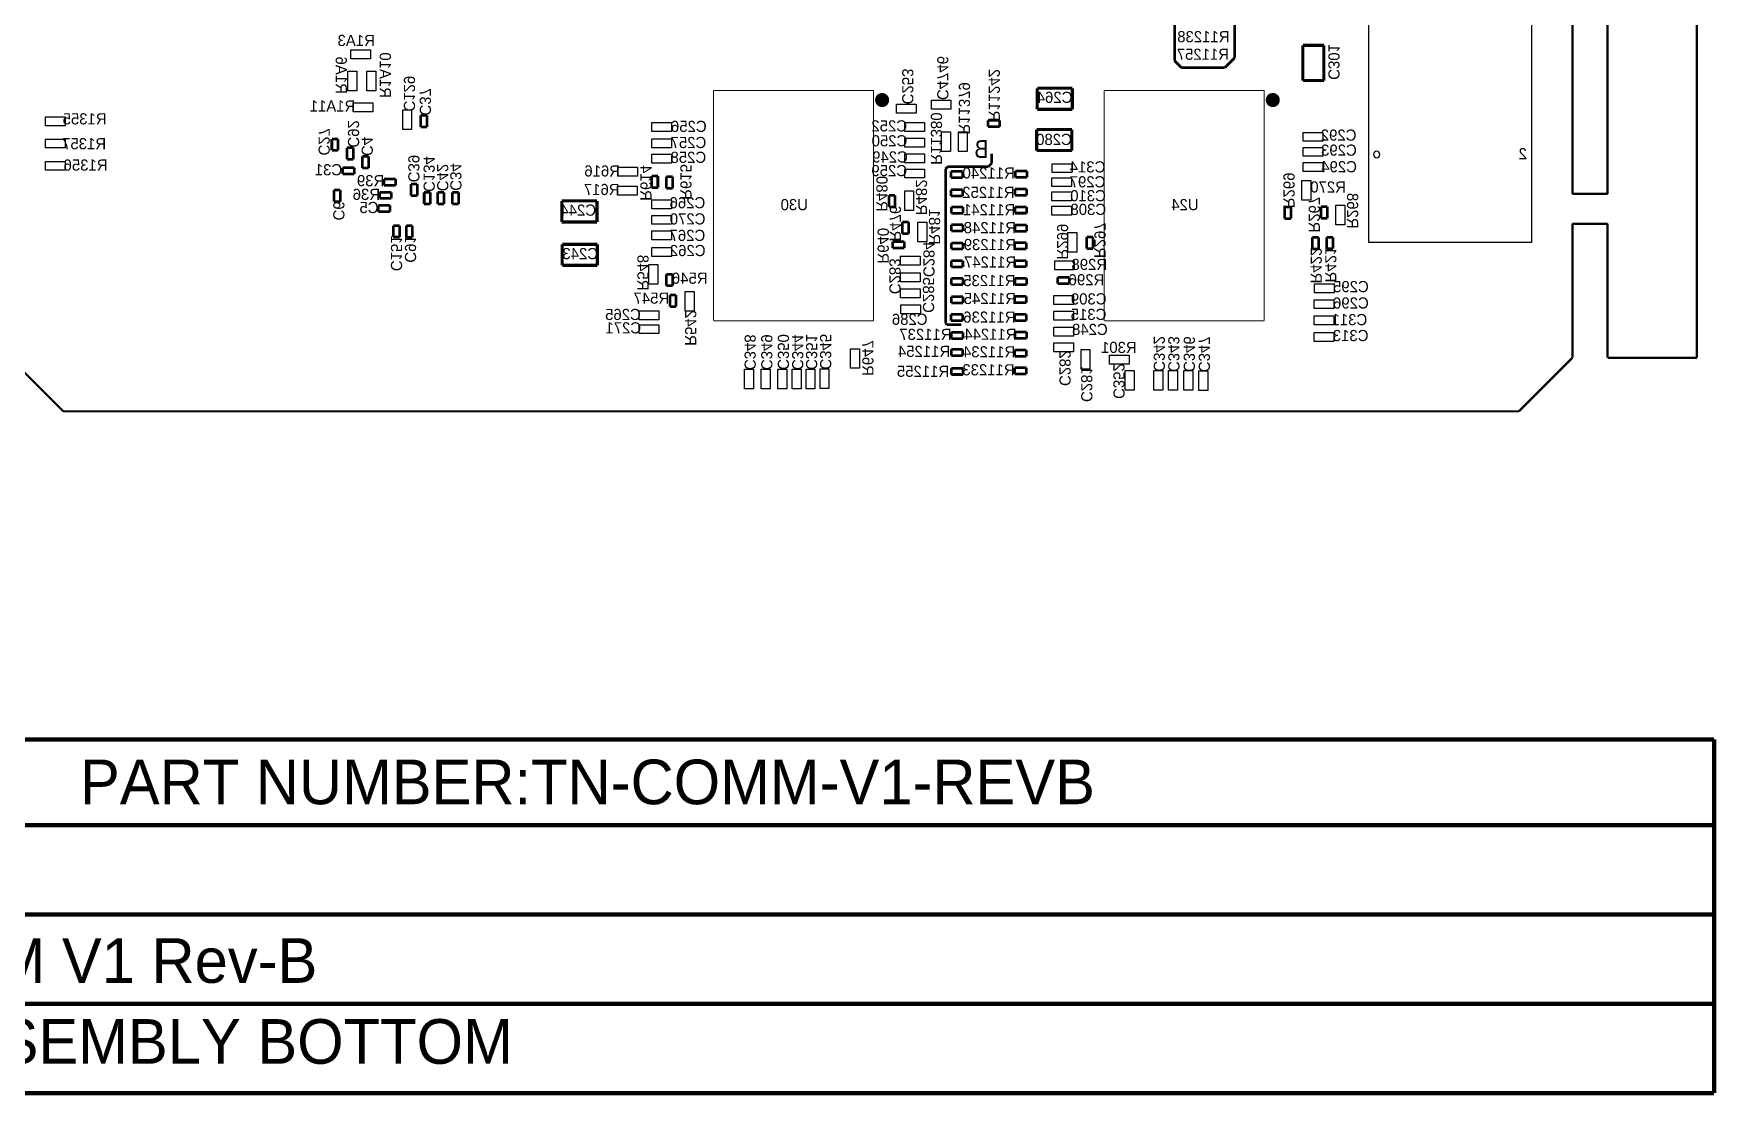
# Model space of a CAD drawing. Extents: x -47 to 97, y -39 to 102.
# Drawn here: x 1.4 to 97.1, y -38.9 to 21.5 of the extents above; entities that cross this region are included whole.
import ezdxf
from ezdxf.enums import TextEntityAlignment as Align

# ---------------------------------------------------------------- set-up
doc = ezdxf.new("R2010")
doc.units = 0
for name, color, linetype in [('BG_OUTLINE', 254, 'CONTINUOUS'), ('DF_FILM_LABEL_OUTLINE', 85, 'CONTINUOUS'), ('PG_ASSEMBLY_BOTTOM', 96, 'CONTINUOUS'), ('RD_ASSEMBLY_BOTTOM', 142, 'CONTINUOUS')]:
    doc.layers.add(name, color=color, linetype=linetype)

msp = doc.modelspace()

# ---------------------------------------------------------------- linework, layer by layer
at = {"layer": 'BG_OUTLINE', "const_width": 0.127}
for points in [[(95.979996, 3.048), (95.979996, 98.552)], [(88.9, 12.3698), (88.9, 36.7792)], [(90.899996, 12.3698), (90.899996, 36.7792)], [(88.9, 12.3698), (90.899996, 12.3698)], [(88.9, 10.668), (90.899996, 10.668)], [(88.9, 3.048), (88.9, 10.668)], [(90.899996, 3.048), (90.899996, 10.668)], [(3.048, 0), (0, 3.048)], [(88.9, 3.048), (85.852, 0)], [(90.899996, 3.048), (95.979996, 3.048)], [(3.048, 0), (85.852, 0)]]:
    msp.add_lwpolyline(points, dxfattribs=at)
at = {"layer": 'BG_OUTLINE'}
msp.add_lwpolyline([(3.048, -0.000406), (85.851187, -0.000406)], dxfattribs=at)
at = {"layer": 'DF_FILM_LABEL_OUTLINE', "const_width": 0.254}
for points in [[(-46.674227, -18.670727), (96.962773, -18.670727)], [(96.962773, -18.661583), (96.962773, -38.787527)], [(-46.674227, -23.547527), (96.950073, -23.547527)], [(-46.674227, -28.627527), (96.924673, -28.627527)], [(-46.674227, -33.707527), (96.962773, -33.707527)], [(96.962773, -33.707527), (96.962773, -33.669427)], [(96.962773, -38.787527), (-46.674227, -38.787527)]]:
    msp.add_lwpolyline(points, dxfattribs=at)
at = {"layer": 'PG_ASSEMBLY_BOTTOM'}
msp.add_lwpolyline([(77.312571, 42.629684), (86.58258, 42.629684), (86.58258, 9.609684), (77.312571, 9.609684)], close=True, dxfattribs=at)
for points, const_width in [([(66.26667, 28.87919), (66.26667, 19.944486)], 0.1524), ([(69.687846, 20.114158), (69.687846, 28.87919)], 0.1524), ([(69.122341, 19.548653), (69.687846, 20.114158)], 0.1524), ([(73.565918, 18.818911), (73.565918, 20.820507)], 0.180289), ([(73.565918, 20.820507), (74.764621, 20.820507)], 0.180289), ([(74.764621, 20.820507), (74.764621, 18.818911)], 0.180289), ([(66.26667, 19.944486), (66.662503, 19.548653)], 0.1524), ([(66.662503, 19.548653), (69.122341, 19.548653)], 0.1524), ([(40.043887, 5.152492), (40.043887, 18.252491)], 0.050013), ([(40.043887, 18.252491), (49.143895, 18.252491)], 0.050013), ([(49.143895, 18.252491), (49.143895, 5.152492)], 0.050013), ([(58.454341, 18.381421), (60.455937, 18.381421)], 0.180289), ([(58.454341, 17.182617), (58.454341, 18.381421)], 0.180289), ([(60.455937, 18.381421), (60.455937, 17.182617)], 0.180289), ([(62.269091, 5.152492), (62.269091, 18.252491)], 0.050013), ([(62.269091, 18.252491), (71.369098, 18.252491)], 0.050013), ([(71.369098, 18.252491), (71.369098, 5.152492)], 0.050013), ([(74.764621, 18.818911), (73.565918, 18.818911)], 0.180289), ([(60.455937, 17.182617), (58.454341, 17.182617)], 0.180289), ([(23.375823, 16.171266), (23.375823, 16.831666)], 0.1524), ([(23.375823, 16.831666), (23.731423, 16.831666)], 0.1524), ([(23.731423, 16.831666), (23.731423, 16.171266)], 0.1524), ([(55.653026, 16.202457), (55.653026, 16.558057)], 0.1524), ([(55.653026, 16.558057), (56.313426, 16.558057)], 0.1524), ([(56.313426, 16.202457), (55.653026, 16.202457)], 0.1524), ([(56.313426, 16.558057), (56.313426, 16.202457)], 0.1524), ([(18.326811, 14.841017), (18.326811, 15.501417)], 0.1524), ([(18.326811, 15.501417), (18.682411, 15.501417)], 0.1524), ([(18.682411, 15.501417), (18.682411, 14.841017)], 0.1524), ([(23.731423, 16.171266), (23.375823, 16.171266)], 0.1524), ([(58.424928, 16.033521), (60.426625, 16.033521)], 0.180289), ([(58.424928, 14.834718), (58.424928, 16.033521)], 0.180289), ([(60.426625, 16.033521), (60.426625, 14.834718)], 0.180289), ([(18.682411, 14.841017), (18.326811, 14.841017)], 0.1524), ([(19.194678, 14.332102), (19.194678, 14.992502)], 0.1524), ([(19.194678, 14.992502), (19.550278, 14.992502)], 0.1524), ([(19.550278, 14.332102), (19.194678, 14.332102)], 0.1524), ([(19.550278, 14.992502), (19.550278, 14.332102)], 0.1524), ([(20.062241, 13.846962), (20.062241, 14.507362)], 0.1524), ([(20.062241, 14.507362), (20.417841, 14.507362)], 0.1524), ([(20.417841, 14.507362), (20.417841, 13.846962)], 0.1524), ([(55.864354, 14.111935), (55.864354, 14.654682)], 0.1524), ([(60.426625, 14.834718), (58.424928, 14.834718)], 0.180289), ([(18.950229, 13.499389), (18.950229, 13.854989)], 0.1524), ([(18.950229, 13.854989), (19.610629, 13.854989)], 0.1524), ([(19.610629, 13.499389), (18.950229, 13.499389)], 0.1524), ([(19.610629, 13.854989), (19.610629, 13.499389)], 0.1524), ([(20.417841, 13.846962), (20.062241, 13.846962)], 0.1524), ([(36.516869, 12.73109), (36.516869, 13.39149)], 0.1524), ([(36.516869, 13.39149), (36.872469, 13.39149)], 0.1524), ([(36.872469, 13.39149), (36.872469, 12.73109)], 0.1524), ([(37.352427, 12.687808), (37.352427, 13.348208)], 0.1524), ([(37.352427, 13.348208), (37.708027, 13.348208)], 0.1524), ([(37.708027, 13.348208), (37.708027, 12.687808)], 0.1524), ([(53.239314, 13.787628), (53.366619, 13.914933)], 0.1524), ([(53.239314, 5.015484), (53.239314, 13.787628)], 0.1524), ([(53.366619, 13.914933), (55.667351, 13.914933)], 0.1524), ([(53.554376, 13.649249), (54.214776, 13.649249)], 0.1524), ([(53.554376, 13.293649), (53.554376, 13.649249)], 0.1524), ([(54.214776, 13.649249), (54.214776, 13.293649)], 0.1524), ([(55.667351, 13.914933), (55.864354, 14.111935)], 0.1524), ([(57.204559, 13.313969), (57.204559, 13.669569)], 0.1524), ([(57.204559, 13.669569), (57.864959, 13.669569)], 0.1524), ([(57.864959, 13.669569), (57.864959, 13.313969)], 0.1524), ([(18.453303, 11.933428), (18.453303, 12.593828)], 0.1524), ([(18.453303, 12.593828), (18.808903, 12.593828)], 0.1524), ([(18.808903, 12.593828), (18.808903, 11.933428)], 0.1524), ([(21.044713, 12.46439), (21.705113, 12.46439)], 0.1524), ([(21.044713, 12.10879), (21.044713, 12.46439)], 0.1524), ([(21.288959, 13.217144), (21.949359, 13.217144)], 0.1524), ([(21.288959, 12.861544), (21.288959, 13.217144)], 0.1524), ([(21.949359, 12.861544), (21.288959, 12.861544)], 0.1524), ([(21.705113, 12.46439), (21.705113, 12.10879)], 0.1524), ([(21.949359, 13.217144), (21.949359, 12.861544)], 0.1524), ([(22.826167, 12.278258), (22.826167, 12.938658)], 0.1524), ([(22.826167, 12.938658), (23.181767, 12.938658)], 0.1524), ([(23.181767, 12.938658), (23.181767, 12.278258)], 0.1524), ([(23.578922, 11.795557), (23.578922, 12.455957)], 0.1524), ([(23.578922, 12.455957), (23.934522, 12.455957)], 0.1524), ([(23.934522, 12.455957), (23.934522, 11.795557)], 0.1524), ([(24.354739, 11.789766), (24.354739, 12.450166)], 0.1524), ([(24.354739, 12.450166), (24.710339, 12.450166)], 0.1524), ([(24.710339, 12.450166), (24.710339, 11.789766)], 0.1524), ([(25.187961, 11.789766), (25.187961, 12.450166)], 0.1524), ([(25.187961, 12.450166), (25.543561, 12.450166)], 0.1524), ([(25.543561, 12.450166), (25.543561, 11.789766)], 0.1524), ([(36.872469, 12.73109), (36.516869, 12.73109)], 0.1524), ([(37.708027, 12.687808), (37.352427, 12.687808)], 0.1524), ([(53.550515, 12.613437), (54.210915, 12.613437)], 0.1524), ([(53.550515, 12.257837), (53.550515, 12.613437)], 0.1524), ([(54.214776, 13.293649), (53.554376, 13.293649)], 0.1524), ([(54.210915, 12.613437), (54.210915, 12.257837)], 0.1524), ([(57.194602, 12.291568), (57.194602, 12.647168)], 0.1524), ([(57.194602, 12.647168), (57.855002, 12.647168)], 0.1524), ([(57.864959, 13.313969), (57.204559, 13.313969)], 0.1524), ([(57.855002, 12.647168), (57.855002, 12.291568)], 0.1524), ([(18.808903, 11.933428), (18.453303, 11.933428)], 0.1524), ([(20.967192, 11.361826), (20.967192, 11.717426)], 0.1524), ([(20.967192, 11.717426), (21.627592, 11.717426)], 0.1524), ([(21.705113, 12.10879), (21.044713, 12.10879)], 0.1524), ([(21.627592, 11.717426), (21.627592, 11.361826)], 0.1524), ([(23.181767, 12.278258), (22.826167, 12.278258)], 0.1524), ([(23.934522, 11.795557), (23.578922, 11.795557)], 0.1524), ([(24.710339, 11.789766), (24.354739, 11.789766)], 0.1524), ([(25.543561, 11.789766), (25.187961, 11.789766)], 0.1524), ([(31.406897, 11.970791), (33.408493, 11.970791)], 0.180289), ([(31.406897, 10.771988), (31.406897, 11.970791)], 0.180289), ([(33.408493, 11.970791), (33.408493, 10.771988)], 0.180289), ([(50.017096, 11.632895), (50.017096, 12.293295)], 0.1524), ([(50.017096, 12.293295), (50.372696, 12.293295)], 0.1524), ([(50.372696, 11.632895), (50.017096, 11.632895)], 0.1524), ([(50.372696, 12.293295), (50.372696, 11.632895)], 0.1524), ([(54.210915, 12.257837), (53.550515, 12.257837)], 0.1524), ([(53.565958, 11.619078), (54.226358, 11.619078)], 0.1524), ([(53.565958, 11.263478), (53.565958, 11.619078)], 0.1524), ([(54.226358, 11.619078), (54.226358, 11.263478)], 0.1524), ([(57.855002, 12.291568), (57.194602, 12.291568)], 0.1524), ([(57.197955, 11.273638), (57.197955, 11.629238)], 0.1524), ([(57.197955, 11.629238), (57.858355, 11.629238)], 0.1524), ([(57.858355, 11.629238), (57.858355, 11.273638)], 0.1524), ([(72.535593, 10.958779), (72.535593, 11.619179)], 0.1524), ([(72.535593, 11.619179), (72.891193, 11.619179)], 0.1524), ([(72.891193, 11.619179), (72.891193, 10.958779)], 0.1524), ([(74.603991, 10.982808), (74.603991, 11.643208)], 0.1524), ([(74.603991, 11.643208), (74.959591, 11.643208)], 0.1524), ([(74.959591, 11.643208), (74.959591, 10.982808)], 0.1524), ([(21.627592, 11.361826), (20.967192, 11.361826)], 0.1524), ([(21.826423, 9.910775), (21.826423, 10.571175)], 0.1524), ([(21.826423, 10.571175), (22.182023, 10.571175)], 0.1524), ([(22.182023, 10.571175), (22.182023, 9.910775)], 0.1524), ([(22.556114, 9.904984), (22.556114, 10.565384)], 0.1524), ([(22.556114, 10.565384), (22.911714, 10.565384)], 0.1524), ([(22.911714, 10.565384), (22.911714, 9.904984)], 0.1524), ([(33.408493, 10.771988), (31.406897, 10.771988)], 0.180289), ([(50.786894, 10.11428), (50.786894, 10.77468)], 0.1524), ([(50.786894, 10.77468), (51.142494, 10.77468)], 0.1524), ([(51.142494, 10.77468), (51.142494, 10.11428)], 0.1524), ([(54.226358, 11.263478), (53.565958, 11.263478)], 0.1524), ([(53.567889, 10.619232), (54.228289, 10.619232)], 0.1524), ([(53.567889, 10.263632), (53.567889, 10.619232)], 0.1524), ([(54.228289, 10.619232), (54.228289, 10.263632)], 0.1524), ([(57.187897, 10.246665), (57.187897, 10.602265)], 0.1524), ([(57.187897, 10.602265), (57.848297, 10.602265)], 0.1524), ([(57.858355, 11.273638), (57.197955, 11.273638)], 0.1524), ([(57.848297, 10.602265), (57.848297, 10.246665)], 0.1524), ([(72.891193, 10.958779), (72.535593, 10.958779)], 0.1524), ([(74.959591, 10.982808), (74.603991, 10.982808)], 0.1524), ([(22.182023, 9.910775), (21.826423, 9.910775)], 0.1524), ([(22.911714, 9.904984), (22.556114, 9.904984)], 0.1524), ([(31.433211, 9.501099), (33.434807, 9.501099)], 0.180289), ([(31.433211, 8.302396), (31.433211, 9.501099)], 0.180289), ([(33.434807, 9.501099), (33.434807, 8.302396)], 0.180289), ([(50.228297, 9.292107), (50.228297, 9.647707)], 0.1524), ([(50.228297, 9.647707), (50.888697, 9.647707)], 0.1524), ([(51.142494, 10.11428), (50.786894, 10.11428)], 0.1524), ([(50.888697, 9.647707), (50.888697, 9.292107)], 0.1524), ([(54.228289, 10.263632), (53.567889, 10.263632)], 0.1524), ([(53.571851, 9.58535), (54.232251, 9.58535)], 0.1524), ([(53.571851, 9.22975), (53.571851, 9.58535)], 0.1524), ([(54.232251, 9.58535), (54.232251, 9.22975)], 0.1524), ([(57.17093, 9.232189), (57.17093, 9.587789)], 0.1524), ([(57.17093, 9.587789), (57.83133, 9.587789)], 0.1524), ([(57.848297, 10.246665), (57.187897, 10.246665)], 0.1524), ([(57.83133, 9.587789), (57.83133, 9.232189)], 0.1524), ([(61.265308, 9.260738), (61.265308, 9.921138)], 0.1524), ([(61.265308, 9.921138), (61.620908, 9.921138)], 0.1524), ([(61.620908, 9.921138), (61.620908, 9.260738)], 0.1524), ([(74.108107, 9.23831), (74.108107, 9.89871)], 0.1524), ([(74.108107, 9.89871), (74.463707, 9.89871)], 0.1524), ([(74.463707, 9.89871), (74.463707, 9.23831)], 0.1524), ([(74.929111, 9.244813), (74.929111, 9.905213)], 0.1524), ([(74.929111, 9.905213), (75.284711, 9.905213)], 0.1524), ([(75.284711, 9.905213), (75.284711, 9.244813)], 0.1524), ([(50.888697, 9.292107), (50.228297, 9.292107)], 0.1524), ([(53.562707, 8.571586), (54.223107, 8.571586)], 0.1524), ([(53.562707, 8.215986), (53.562707, 8.571586)], 0.1524), ([(54.232251, 9.22975), (53.571851, 9.22975)], 0.1524), ([(54.223107, 8.571586), (54.223107, 8.215986)], 0.1524), ([(57.83133, 9.232189), (57.17093, 9.232189)], 0.1524), ([(57.177635, 8.224418), (57.177635, 8.580018)], 0.1524), ([(57.177635, 8.580018), (57.838035, 8.580018)], 0.1524), ([(57.838035, 8.580018), (57.838035, 8.224418)], 0.1524), ([(61.620908, 9.260738), (61.265308, 9.260738)], 0.1524), ([(74.463707, 9.23831), (74.108107, 9.23831)], 0.1524), ([(75.284711, 9.244813), (74.929111, 9.244813)], 0.1524), ([(33.434807, 8.302396), (31.433211, 8.302396)], 0.180289), ([(37.358523, 7.140346), (37.358523, 7.800746)], 0.1524), ([(37.358523, 7.800746), (37.714123, 7.800746)], 0.1524), ([(37.714123, 7.800746), (37.714123, 7.140346)], 0.1524), ([(54.223107, 8.215986), (53.562707, 8.215986)], 0.1524), ([(57.838035, 8.224418), (57.177635, 8.224418)], 0.1524), ([(59.62142, 7.62447), (60.28182, 7.62447)], 0.1524), ([(59.62142, 7.26887), (59.62142, 7.62447)], 0.1524), ([(60.28182, 7.62447), (60.28182, 7.26887)], 0.1524), ([(37.714123, 7.140346), (37.358523, 7.140346)], 0.1524), ([(53.572867, 7.558735), (54.233267, 7.558735)], 0.1524), ([(53.572867, 7.203135), (53.572867, 7.558735)], 0.1524), ([(54.233267, 7.203135), (53.572867, 7.203135)], 0.1524), ([(54.233267, 7.558735), (54.233267, 7.203135)], 0.1524), ([(57.197854, 7.213194), (57.197854, 7.568794)], 0.1524), ([(57.197854, 7.568794), (57.858254, 7.568794)], 0.1524), ([(57.858254, 7.213194), (57.197854, 7.213194)], 0.1524), ([(57.858254, 7.568794), (57.858254, 7.213194)], 0.1524), ([(60.28182, 7.26887), (59.62142, 7.26887)], 0.1524), ([(37.556338, 5.960466), (37.556338, 6.620866)], 0.1524), ([(37.556338, 6.620866), (37.911938, 6.620866)], 0.1524), ([(37.911938, 5.960466), (37.556338, 5.960466)], 0.1524), ([(37.911938, 6.620866), (37.911938, 5.960466)], 0.1524), ([(53.573477, 6.523939), (54.233877, 6.523939)], 0.1524), ([(53.573477, 6.168339), (53.573477, 6.523939)], 0.1524), ([(54.233877, 6.168339), (53.573477, 6.168339)], 0.1524), ([(54.233877, 6.523939), (54.233877, 6.168339)], 0.1524), ([(57.180988, 6.187542), (57.180988, 6.543142)], 0.1524), ([(57.180988, 6.543142), (57.841388, 6.543142)], 0.1524), ([(57.841388, 6.187542), (57.180988, 6.187542)], 0.1524), ([(57.841388, 6.543142), (57.841388, 6.187542)], 0.1524), ([(49.143895, 5.152492), (40.043887, 5.152492)], 0.050013), ([(53.32415, 4.930648), (53.239314, 5.015484)], 0.1524), ([(54.144062, 4.930648), (53.32415, 4.930648)], 0.1524), ([(53.546451, 5.521858), (54.206851, 5.521858)], 0.1524), ([(53.546451, 5.166258), (53.546451, 5.521858)], 0.1524), ([(54.206851, 5.166258), (53.546451, 5.166258)], 0.1524), ([(54.206851, 5.521858), (54.206851, 5.166258)], 0.1524), ([(57.174282, 5.157216), (57.174282, 5.512816)], 0.1524), ([(57.174282, 5.512816), (57.834682, 5.512816)], 0.1524), ([(57.834682, 5.157216), (57.174282, 5.157216)], 0.1524), ([(57.834682, 5.512816), (57.834682, 5.157216)], 0.1524), ([(71.369098, 5.152492), (62.269091, 5.152492)], 0.050013), ([(53.564231, 4.494886), (54.224631, 4.494886)], 0.1524), ([(53.564231, 4.139286), (53.564231, 4.494886)], 0.1524), ([(54.224631, 4.139286), (53.564231, 4.139286)], 0.1524), ([(54.224631, 4.494886), (54.224631, 4.139286)], 0.1524), ([(57.194501, 4.159504), (57.194501, 4.515104)], 0.1524), ([(57.194501, 4.515104), (57.854901, 4.515104)], 0.1524), ([(57.854901, 4.159504), (57.194501, 4.159504)], 0.1524), ([(57.854901, 4.515104), (57.854901, 4.159504)], 0.1524), ([(53.56098, 3.522574), (54.22138, 3.522574)], 0.1524), ([(53.56098, 3.166974), (53.56098, 3.522574)], 0.1524), ([(54.22138, 3.166974), (53.56098, 3.166974)], 0.1524), ([(54.22138, 3.522574), (54.22138, 3.166974)], 0.1524), ([(57.174282, 3.134868), (57.174282, 3.490468)], 0.1524), ([(57.174282, 3.490468), (57.834682, 3.490468)], 0.1524), ([(57.834682, 3.134868), (57.174282, 3.134868)], 0.1524), ([(57.834682, 3.490468), (57.834682, 3.134868)], 0.1524), ([(53.567686, 2.450795), (54.228086, 2.450795)], 0.1524), ([(53.567686, 2.095195), (53.567686, 2.450795)], 0.1524), ([(54.228086, 2.095195), (53.567686, 2.095195)], 0.1524), ([(54.228086, 2.450795), (54.228086, 2.095195)], 0.1524), ([(57.180988, 2.13045), (57.180988, 2.48605)], 0.1524), ([(57.180988, 2.48605), (57.841388, 2.48605)], 0.1524), ([(57.841388, 2.13045), (57.180988, 2.13045)], 0.1524), ([(57.841388, 2.48605), (57.841388, 2.13045)], 0.1524)]:
    msp.add_lwpolyline(points, dxfattribs=dict(at, const_width=const_width))
for points in [[(19.400317, 20.062546), (19.400317, 20.570546)], [(19.400317, 20.570546), (20.517917, 20.570546)], [(20.517917, 20.570546), (20.517917, 20.062546)], [(19.239789, 19.34403), (19.747789, 19.34403)], [(19.239789, 18.22643), (19.239789, 19.34403)], [(20.517917, 20.062546), (19.400317, 20.062546)], [(19.747789, 19.34403), (19.747789, 18.22643)], [(20.322134, 19.352666), (20.830134, 19.352666)], [(20.322134, 18.235066), (20.322134, 19.352666)], [(20.830134, 19.352666), (20.830134, 18.235066)], [(19.747789, 18.22643), (19.239789, 18.22643)], [(20.830134, 18.235066), (20.322134, 18.235066)], [(19.548043, 17.04025), (19.548043, 17.54825)], [(19.548043, 17.54825), (20.665643, 17.54825)], [(20.665643, 17.54825), (20.665643, 17.04025)], [(50.449302, 16.963593), (50.449302, 17.471593)], [(50.449302, 17.471593), (51.566902, 17.471593)], [(51.566902, 17.471593), (51.566902, 16.963593)], [(52.431899, 17.192955), (52.431899, 17.700955)], [(52.431899, 17.700955), (53.549499, 17.700955)], [(53.549499, 17.700955), (53.549499, 17.192955)], [(2.030679, 16.245637), (2.030679, 16.753637)], [(2.030679, 16.753637), (3.148279, 16.753637)], [(3.148279, 16.753637), (3.148279, 16.245637)], [(20.665643, 17.04025), (19.548043, 17.04025)], [(22.356572, 16.039592), (22.356572, 17.157192)], [(22.356572, 17.157192), (22.864572, 17.157192)], [(22.864572, 17.157192), (22.864572, 16.039592)], [(36.528908, 15.915208), (36.528908, 16.423208)], [(36.528908, 16.423208), (37.646508, 16.423208)], [(37.646508, 16.423208), (37.646508, 15.915208)], [(51.566902, 16.963593), (50.449302, 16.963593)], [(50.927991, 15.927603), (50.927991, 16.435603)], [(50.927991, 16.435603), (52.045591, 16.435603)], [(52.045591, 16.435603), (52.045591, 15.927603)], [(53.549499, 17.192955), (52.431899, 17.192955)], [(3.148279, 16.245637), (2.030679, 16.245637)], [(2.03454, 14.983257), (2.03454, 15.491257)], [(2.03454, 15.491257), (3.15214, 15.491257)], [(3.15214, 15.491257), (3.15214, 14.983257)], [(22.864572, 16.039592), (22.356572, 16.039592)], [(37.646508, 15.915208), (36.528908, 15.915208)], [(36.528908, 14.995703), (36.528908, 15.503703)], [(36.528908, 15.503703), (37.646508, 15.503703)], [(37.646508, 15.503703), (37.646508, 14.995703)], [(52.045591, 15.927603), (50.927991, 15.927603)], [(50.927991, 15.037689), (50.927991, 15.545689)], [(50.927991, 15.545689), (52.045591, 15.545689)], [(52.045591, 15.545689), (52.045591, 15.037689)], [(53.018334, 14.779854), (53.018334, 15.897454)], [(53.018334, 15.897454), (53.526334, 15.897454)], [(53.526334, 15.897454), (53.526334, 14.779854)], [(53.968294, 14.779854), (53.968294, 15.897454)], [(53.968294, 15.897454), (54.476294, 15.897454)], [(54.476294, 15.897454), (54.476294, 14.779854)], [(73.589744, 15.360777), (73.589744, 15.868777)], [(73.589744, 15.868777), (74.707344, 15.868777)], [(74.707344, 15.360777), (73.589744, 15.360777)], [(74.707344, 15.868777), (74.707344, 15.360777)], [(3.15214, 14.983257), (2.03454, 14.983257)], [(37.646508, 14.995703), (36.528908, 14.995703)], [(36.528908, 14.115593), (36.528908, 14.623593)], [(36.528908, 14.623593), (37.646508, 14.623593)], [(37.646508, 14.623593), (37.646508, 14.115593)], [(52.045591, 15.037689), (50.927991, 15.037689)], [(50.927991, 14.137894), (50.927991, 14.645894)], [(50.927991, 14.645894), (52.045591, 14.645894)], [(52.045591, 14.645894), (52.045591, 14.137894)], [(53.526334, 14.779854), (53.018334, 14.779854)], [(54.476294, 14.779854), (53.968294, 14.779854)], [(73.589744, 14.510385), (73.589744, 15.018385)], [(73.589744, 15.018385), (74.707344, 15.018385)], [(74.707344, 14.510385), (73.589744, 14.510385)], [(74.707344, 15.018385), (74.707344, 14.510385)], [(2.045919, 13.711225), (2.045919, 14.219225)], [(2.045919, 14.219225), (3.163519, 14.219225)], [(3.163519, 13.711225), (2.045919, 13.711225)], [(3.163519, 14.219225), (3.163519, 13.711225)], [(34.601607, 13.379806), (34.601607, 13.887806)], [(34.601607, 13.887806), (35.719207, 13.887806)], [(35.719207, 13.887806), (35.719207, 13.379806)], [(37.646508, 14.115593), (36.528908, 14.115593)], [(52.045591, 14.137894), (50.927991, 14.137894)], [(50.927991, 13.277698), (50.927991, 13.785698)], [(50.927991, 13.785698), (52.045591, 13.785698)], [(52.045591, 13.785698), (52.045591, 13.277698)], [(59.304428, 13.579958), (59.304428, 14.087958)], [(59.304428, 14.087958), (60.422028, 14.087958)], [(60.422028, 13.579958), (59.304428, 13.579958)], [(60.422028, 14.087958), (60.422028, 13.579958)], [(73.589744, 13.640283), (73.589744, 14.148283)], [(73.589744, 14.148283), (74.707344, 14.148283)], [(74.707344, 13.640283), (73.589744, 13.640283)], [(74.707344, 14.148283), (74.707344, 13.640283)], [(34.57895, 12.297461), (34.57895, 12.805461)], [(34.57895, 12.805461), (35.69655, 12.805461)], [(35.719207, 13.379806), (34.601607, 13.379806)], [(35.69655, 12.805461), (35.69655, 12.297461)], [(50.914605, 11.428171), (50.914605, 12.545771)], [(50.914605, 12.545771), (51.422605, 12.545771)], [(52.045591, 13.277698), (50.927991, 13.277698)], [(51.422605, 12.545771), (51.422605, 11.428171)], [(59.291322, 12.783617), (59.291322, 13.291617)], [(59.291322, 13.291617), (60.408922, 13.291617)], [(60.408922, 12.783617), (59.291322, 12.783617)], [(59.291322, 11.97417), (59.291322, 12.48217)], [(59.291322, 12.48217), (60.408922, 12.48217)], [(60.408922, 13.291617), (60.408922, 12.783617)], [(60.408922, 12.48217), (60.408922, 11.97417)], [(73.515931, 12.009628), (73.515931, 13.127228)], [(73.515931, 13.127228), (74.023931, 13.127228)], [(74.023931, 13.127228), (74.023931, 12.009628)], [(35.69655, 12.297461), (34.57895, 12.297461)], [(36.528908, 11.528704), (36.528908, 12.036704)], [(36.528908, 12.036704), (37.646508, 12.036704)], [(37.646508, 11.528704), (36.528908, 11.528704)], [(37.646508, 12.036704), (37.646508, 11.528704)], [(60.408922, 11.97417), (59.291322, 11.97417)], [(59.291322, 11.164722), (59.291322, 11.672722)], [(59.291322, 11.672722), (60.408922, 11.672722)], [(60.408922, 11.672722), (60.408922, 11.164722)], [(74.023931, 12.009628), (73.515931, 12.009628)], [(75.443791, 10.606735), (75.443791, 11.724335)], [(75.443791, 11.724335), (75.951791, 11.724335)], [(75.951791, 11.724335), (75.951791, 10.606735)], [(36.528908, 10.642092), (36.528908, 11.150092)], [(36.528908, 11.150092), (37.646508, 11.150092)], [(37.646508, 10.642092), (36.528908, 10.642092)], [(37.646508, 11.150092), (37.646508, 10.642092)], [(51.422605, 11.428171), (50.914605, 11.428171)], [(51.658825, 9.644786), (51.658825, 10.762386)], [(51.658825, 10.762386), (52.166825, 10.762386)], [(52.166825, 10.762386), (52.166825, 9.644786)], [(60.408922, 11.164722), (59.291322, 11.164722)], [(75.951791, 10.606735), (75.443791, 10.606735)], [(36.528908, 9.755607), (36.528908, 10.263607)], [(36.528908, 10.263607), (37.646508, 10.263607)], [(37.646508, 9.755607), (36.528908, 9.755607)], [(37.646508, 10.263607), (37.646508, 9.755607)], [(52.166825, 9.644786), (51.658825, 9.644786)], [(60.196984, 9.058554), (60.196984, 10.176154)], [(60.196984, 10.176154), (60.704984, 10.176154)], [(60.704984, 10.176154), (60.704984, 9.058554)], [(36.528908, 8.813292), (36.528908, 9.321292)], [(36.528908, 9.321292), (37.646508, 9.321292)], [(37.646508, 8.813292), (36.528908, 8.813292)], [(37.646508, 9.321292), (37.646508, 8.813292)], [(50.674448, 8.319389), (50.674448, 8.827389)], [(50.674448, 8.827389), (51.792048, 8.827389)], [(51.792048, 8.827389), (51.792048, 8.319389)], [(60.704984, 9.058554), (60.196984, 9.058554)], [(36.364469, 8.351418), (36.872469, 8.351418)], [(36.364469, 7.233818), (36.364469, 8.351418)], [(36.872469, 8.351418), (36.872469, 7.233818)], [(51.792048, 8.319389), (50.674448, 8.319389)], [(50.674448, 7.370191), (50.674448, 7.878191)], [(50.674448, 7.878191), (51.792048, 7.878191)], [(51.792048, 7.878191), (51.792048, 7.370191)], [(59.448497, 8.044485), (59.448497, 8.552485)], [(59.448497, 8.552485), (60.566097, 8.552485)], [(60.566097, 8.044485), (59.448497, 8.044485)], [(60.566097, 8.552485), (60.566097, 8.044485)], [(36.872469, 7.233818), (36.364469, 7.233818)], [(38.432537, 6.807911), (38.940537, 6.807911)], [(38.432537, 5.690311), (38.432537, 6.807911)], [(38.940537, 6.807911), (38.940537, 5.690311)], [(51.792048, 7.370191), (50.674448, 7.370191)], [(50.674448, 6.46049), (50.674448, 6.96849)], [(50.674448, 6.96849), (51.792048, 6.96849)], [(51.792048, 6.96849), (51.792048, 6.46049)], [(74.221289, 6.739204), (74.221289, 7.247204)], [(74.221289, 7.247204), (75.338889, 7.247204)], [(75.338889, 6.739204), (74.221289, 6.739204)], [(75.338889, 7.247204), (75.338889, 6.739204)], [(51.792048, 6.46049), (50.674448, 6.46049)], [(50.694158, 5.550891), (50.694158, 6.058891)], [(50.694158, 6.058891), (51.811758, 6.058891)], [(51.811758, 6.058891), (51.811758, 5.550891)], [(59.395893, 6.07761), (59.395893, 6.58561)], [(59.395893, 6.58561), (60.513493, 6.58561)], [(60.513493, 6.07761), (59.395893, 6.07761)], [(60.513493, 6.58561), (60.513493, 6.07761)], [(74.216209, 5.844591), (74.216209, 6.352591)], [(74.216209, 6.352591), (75.333809, 6.352591)], [(75.333809, 5.844591), (74.216209, 5.844591)], [(75.333809, 6.352591), (75.333809, 5.844591)], [(35.814406, 4.421099), (35.814406, 4.929099)], [(35.814406, 4.929099), (36.932006, 4.929099)], [(35.819512, 5.210708), (35.819512, 5.718708)], [(35.819512, 5.718708), (36.937112, 5.718708)], [(36.937112, 5.210708), (35.819512, 5.210708)], [(36.932006, 4.929099), (36.932006, 4.421099)], [(36.937112, 5.718708), (36.937112, 5.210708)], [(38.940537, 5.690311), (38.432537, 5.690311)], [(51.811758, 5.550891), (50.694158, 5.550891)], [(59.395893, 5.1911), (59.395893, 5.6991)], [(59.395893, 5.6991), (60.513493, 5.6991)], [(60.513493, 5.1911), (59.395893, 5.1911)], [(60.513493, 5.6991), (60.513493, 5.1911)], [(74.216209, 4.918812), (74.216209, 5.426812)], [(74.216209, 5.426812), (75.333809, 5.426812)], [(75.333809, 4.918812), (74.216209, 4.918812)], [(75.333809, 5.426812), (75.333809, 4.918812)], [(36.932006, 4.421099), (35.814406, 4.421099)], [(59.395893, 4.276801), (59.395893, 4.784801)], [(59.395893, 4.784801), (60.513493, 4.784801)], [(60.513493, 4.276801), (59.395893, 4.276801)], [(59.395893, 3.390189), (59.395893, 3.898189)], [(59.395893, 3.898189), (60.513493, 3.898189)], [(60.513493, 4.784801), (60.513493, 4.276801)], [(60.513493, 3.898189), (60.513493, 3.390189)], [(74.216209, 3.976802), (74.216209, 4.484802)], [(74.216209, 4.484802), (75.333809, 4.484802)], [(75.333809, 3.976802), (74.216209, 3.976802)], [(75.333809, 4.484802), (75.333809, 3.976802)], [(47.832061, 3.564128), (48.340061, 3.564128)], [(47.832061, 2.446528), (47.832061, 3.564128)], [(48.340061, 3.564128), (48.340061, 2.446528)], [(60.513493, 3.390189), (59.395893, 3.390189)], [(60.948189, 3.524098), (61.456189, 3.524098)], [(60.948189, 2.406498), (60.948189, 3.524098)], [(61.456189, 3.524098), (61.456189, 2.406498)], [(62.565305, 2.681199), (62.565305, 3.189199)], [(62.565305, 3.189199), (63.682905, 3.189199)], [(63.682905, 3.189199), (63.682905, 2.681199)], [(41.805708, 1.275791), (41.805708, 2.393391)], [(41.805708, 2.393391), (42.313708, 2.393391)], [(42.313708, 2.393391), (42.313708, 1.275791)], [(42.751502, 1.275791), (42.751502, 2.393391)], [(42.751502, 2.393391), (43.259502, 2.393391)], [(43.259502, 2.393391), (43.259502, 1.275791)], [(43.697296, 1.288898), (43.697296, 2.406498)], [(43.697296, 2.406498), (44.205296, 2.406498)], [(44.205296, 2.406498), (44.205296, 1.288898)], [(44.511697, 1.275791), (44.511697, 2.393391)], [(44.511697, 2.393391), (45.019697, 2.393391)], [(45.019697, 2.393391), (45.019697, 1.275791)], [(45.301687, 1.288898), (45.301687, 2.406498)], [(45.301687, 2.406498), (45.809687, 2.406498)], [(45.809687, 2.406498), (45.809687, 1.288898)], [(46.101102, 1.302309), (46.101102, 2.419909)], [(46.101102, 2.419909), (46.609102, 2.419909)], [(46.609102, 2.419909), (46.609102, 1.302309)], [(48.340061, 2.446528), (47.832061, 2.446528)], [(61.456189, 2.406498), (60.948189, 2.406498)], [(63.682905, 2.681199), (62.565305, 2.681199)], [(63.454102, 1.21031), (63.454102, 2.32791)], [(63.454102, 2.32791), (63.962102, 2.32791)], [(63.962102, 2.32791), (63.962102, 1.21031)], [(65.096111, 1.21031), (65.096111, 2.32791)], [(65.096111, 2.32791), (65.604111, 2.32791)], [(65.604111, 2.32791), (65.604111, 1.21031)], [(65.923693, 1.197102), (65.923693, 2.314702)], [(65.923693, 2.314702), (66.431693, 2.314702)], [(66.431693, 2.314702), (66.431693, 1.197102)], [(66.803905, 1.197102), (66.803905, 2.314702)], [(66.803905, 2.314702), (67.311905, 2.314702)], [(67.311905, 2.314702), (67.311905, 1.197102)], [(67.657701, 1.183996), (67.657701, 2.301596)], [(67.657701, 2.301596), (68.165701, 2.301596)], [(68.165701, 2.301596), (68.165701, 1.183996)], [(42.313708, 1.275791), (41.805708, 1.275791)], [(43.259502, 1.275791), (42.751502, 1.275791)], [(44.205296, 1.288898), (43.697296, 1.288898)], [(45.019697, 1.275791), (44.511697, 1.275791)], [(45.809687, 1.288898), (45.301687, 1.288898)], [(46.609102, 1.302309), (46.101102, 1.302309)], [(63.962102, 1.21031), (63.454102, 1.21031)], [(65.604111, 1.21031), (65.096111, 1.21031)], [(66.431693, 1.197102), (65.923693, 1.197102)], [(67.311905, 1.197102), (66.803905, 1.197102)], [(68.165701, 1.183996), (67.657701, 1.183996)]]:
    msp.add_lwpolyline(points, dxfattribs=at)
at = {"layer": 'PG_ASSEMBLY_BOTTOM', "const_width": 0.399999}
for points in [[(49.830888, 17.709591, 1), (49.430838, 17.709693, 1), (49.830888, 17.709591)], [(72.056092, 17.709591, 1), (71.656042, 17.709693, 1), (72.056092, 17.709591)]]:
    msp.add_lwpolyline(points, format="xyb", dxfattribs=at)
at = {"layer": 'PG_ASSEMBLY_BOTTOM'}
msp.add_lwpolyline([(77.949704, 14.613636, 1), (77.582217, 14.613636, 1)], format="xyb", close=True, dxfattribs=at)

# ---------------------------------------------------------------- texts
at = {"layer": 'DF_FILM_LABEL_OUTLINE'}
for s, p in [('PART NUMBER:TN-COMM-V1-REVB', (3.998773, -22.353727)), ('CARD REF:TowerNode COMM V1 Rev-B', (-45.531227, -32.513727))]:
    msp.add_text(s, height=2.54, dxfattribs=at).set_placement(p)
at = {"layer": 'PG_ASSEMBLY_BOTTOM', "text_generation_flag": 2, "width": 0.875}
msp.add_text('B', height=1.016, dxfattribs=at).set_placement((55.671923, 14.414805))
at = {"layer": 'PG_ASSEMBLY_BOTTOM', "text_generation_flag": 2}
msp.add_text('2', height=0.635, dxfattribs=at).set_placement((86.316922, 14.339951))
at = {"layer": 'PG_ASSEMBLY_BOTTOM'}
msp.add_text('ASSEMBLY BOTTOM', height=2.54, dxfattribs=at).set_placement((-5.164531, -37.11763))
at = {"layer": 'RD_ASSEMBLY_BOTTOM', "text_generation_flag": 2}
for s, p in [('R1A3', (19.714159, 20.784337)), ('R11238', (67.907179, 20.999348)), ('R11257', (67.880154, 19.997268)), ('C264', (59.44555, 17.547844)), ('R1A11', (18.366334, 17.050842)), ('R1355', (4.262831, 16.323361)), ('C256', (38.635838, 15.893491)), ('C252', (50.037289, 15.922041)), ('R1357', (4.234485, 14.909597)), ('C257', (38.614604, 14.974621)), ('C250', (50.051411, 15.073782)), ('C280', (59.410194, 15.151608)), ('C292', (75.602287, 15.396794)), ('C258', (38.607594, 14.133373)), ('C249', (50.079656, 14.154912)), ('C293', (75.619051, 14.542948)), ('R1356', (4.319321, 13.693851)), ('C31', (18.137022, 13.42644)), ('R39', (20.534376, 12.806705)), ('R616', (33.706206, 13.359105)), ('C259', (50.037289, 13.377367)), ('R11240', (55.69204, 13.243154)), ('C314', (61.318648, 13.589406)), ('C294', (75.628906, 13.600379)), ('R36', (20.291654, 12.028246)), ('R617', (33.68101, 12.304395)), ('R11252', (55.677918, 12.140489)), ('C297', (61.318648, 12.741148)), ('C310', (61.346994, 11.949481)), ('R270', (75.003457, 12.448464)), ('C5', (20.44131, 11.2776)), ('C244', (32.344766, 11.129264)), ('C266', (38.5572, 11.551031)), ('U30', (44.633896, 11.442294)), ('R11241', (55.720285, 11.150803)), ('C308', (61.361117, 11.171936)), ('U24', (66.859099, 11.442294)), ('C270', (38.565531, 10.63023)), ('R11248', (55.762754, 10.132974)), ('C267', (38.5572, 9.692665)), ('R11239', (55.762754, 9.171635)), ('C243', (32.457847, 8.655304)), ('C262', (38.573964, 8.830386)), ('R11247', (55.776876, 8.175041)), ('R298', (61.41781, 8.038821)), ('R546', (38.686943, 7.256602)), ('R11235', (55.734407, 7.121754)), ('R296', (61.258806, 7.16821)), ('R547', (36.501019, 6.124753)), ('R11245', (55.762754, 6.103925)), ('C309', (61.384383, 6.080074)), ('C295', (76.300584, 6.779362)), ('C265', (34.890558, 5.193106)), ('C315', (61.376052, 5.196865)), ('C296', (76.300584, 5.846267)), ('C271', (34.907322, 4.431309)), ('C286', (51.20132, 4.92092)), ('R11236', (55.734407, 5.043627)), ('C248', (61.452963, 4.343705)), ('C311', (76.215748, 4.899152)), ('R11237', (52.096314, 4.062298)), ('R11244', (55.790998, 4.068166)), ('R301', (63.100001, 3.318764)), ('C313', (76.286462, 3.994302)), ('R11254', (52.016355, 3.092602)), ('R11234', (55.720386, 3.07147)), ('R11255', (51.959866, 1.961591)), ('R11233', (55.68503, 2.046529))]:
    msp.add_text(s, height=0.635, dxfattribs=at).set_placement(p, align=Align.CENTER)
for s, p in [('R1A6', (18.546877, 19.123762)), ('R1A10', (21.049183, 19.123762)), ('C4746', (52.765757, 18.961506)), ('C301', (75.016893, 19.874789)), ('C253', (50.772365, 18.480837)), ('R11242', (55.694809, 17.985943)), ('C129', (22.423222, 18.07271)), ('C37', (23.328503, 17.605248)), ('R11379', (53.995447, 17.232478)), ('C92', (19.242532, 15.781426)), ('R11380', (52.405001, 15.516454)), ('C27', (17.571415, 15.334996)), ('C4', (20.021829, 15.068804)), ('C39', (22.674986, 13.808151)), ('C134', (23.546029, 13.49502)), ('C42', (24.314912, 13.299237)), ('C34', (25.064212, 13.327482)), ('R614', (35.879126, 12.995351)), ('R615', (38.155169, 13.051942)), ('R269', (72.461145, 12.569241)), ('R480', (49.302111, 12.373559)), ('R482', (51.551053, 12.176455)), ('C6', (18.406186, 11.402263)), ('R476', (50.069217, 10.682122)), ('R267', (73.901021, 11.18809)), ('R268', (76.081433, 11.409375)), ('R481', (52.295984, 10.506354)), ('R299', (59.579662, 9.653727)), ('R297', (61.712983, 9.731654)), ('C151', (21.687663, 8.991397)), ('C91', (22.482886, 9.234221)), ('R640', (49.374577, 9.422384)), ('C284', (51.977976, 8.652154)), ('R548', (35.709454, 7.891882)), ('C283', (50.044223, 7.681163)), ('R422', (74.009936, 8.291678)), ('R421', (74.838687, 8.350301)), ('C285', (51.952881, 6.618021)), ('R542', (38.425552, 4.747158)), ('C348', (41.805708, 3.361436)), ('C349', (42.751502, 3.361436)), ('C350', (43.697296, 3.374542)), ('C344', (44.511697, 3.361436)), ('C351', (45.301687, 3.374542)), ('C345', (46.101102, 3.387954)), ('R647', (48.503434, 3.028798)), ('C342', (65.081988, 3.26771)), ('C343', (65.909571, 3.254502)), ('C346', (66.789783, 3.254502)), ('C347', (67.643578, 3.241396)), ('C282', (59.721801, 2.455875)), ('C281', (60.955936, 1.544828)), ('C352', (62.788902, 1.721307))]:
    msp.add_text(s, height=0.635, rotation=270, dxfattribs=at).set_placement(p, align=Align.CENTER)

doc.saveas('drawing.dxf')
